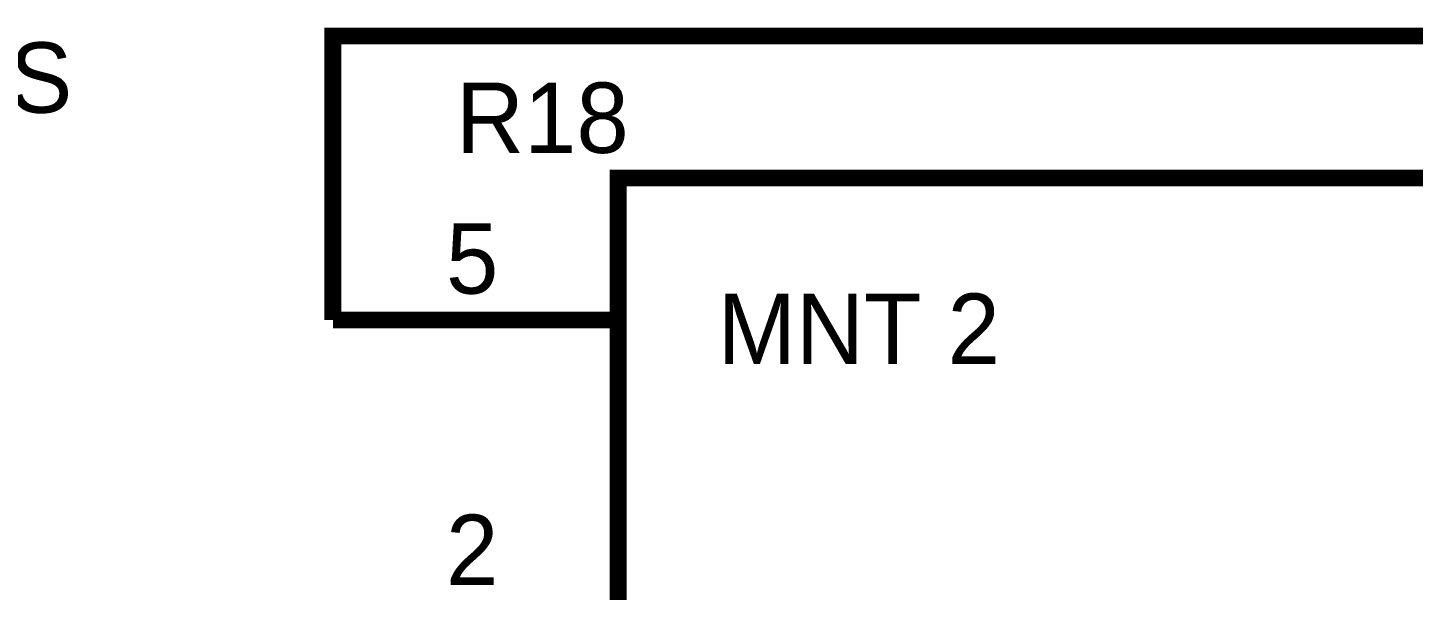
# Model space of a CAD drawing. Header units: inches. Extents: x 0 to 432, y 0 to 280.
# Drawn here: x 365.39 to 390.15, y 171.68 to 181.74 of the extents above; entities that cross this region are included whole.
import ezdxf

# ---------------------------------------------------------------- set-up
doc = ezdxf.new("R2010")
doc.units = ezdxf.units.IN
doc.layers.add('Sheet', color=255, linetype='Continuous')

msp = doc.modelspace()

# ---------------------------------------------------------------- linework, layer by layer
at = {"layer": 'Sheet'}
for points in [[(370.839, 176.512, 0.3, 0.3, 0), (370.839, 181.588, 0.3, 0.3, 0), (406.418, 181.588, 0.3, 0.3, 0), (406.418, 176.512, 0.3, 0.3, 0), (403.88, 176.512, 0.3, 0.3, 0)], [(375.938, 176.512, 0.3, 0.3, 0), (370.839, 176.512, 0.3, 0.3, 0)]]:
    msp.add_lwpolyline(points, format="xyseb", dxfattribs=at)
for points in [[(375.938, 179.05, 0.3, 0.3, 0), (398.782, 179.05, 0.3, 0.3, 0), (398.782, 161.284, 0.3, 0.3, 0), (375.938, 161.284, 0.3, 0.3, 0), (375.938, 179.05, 0.3, 0.3, 0)], [(375.938, 179.05, 0.0991, 0.0991, 0), (375.938, 161.284, 0.0991, 0.0991, 0), (398.782, 161.284, 0.0991, 0.0991, 0), (398.782, 179.05, 0.0991, 0.0991, 0), (375.938, 179.05, 0.0991, 0.0991, 0), (375.938, 179.05, 0.0991, 0.0991, 0)]]:
    msp.add_lwpolyline(points, format="xyseb", close=True, dxfattribs=at)

# ---------------------------------------------------------------- texts
for s, height, p in [('UUD1E470MCL1GS', 1.25775, (350.759, 180.217)), ('R18', 1.2577, (373.041, 179.499)), ('5', 1.258, (372.861, 176.983)), ('MNT 2', 1.2577, (377.713, 175.726)), ('2', 1.258, (372.861, 171.773))]:
    msp.add_text(s, height=height, dxfattribs=at).set_placement(p)

doc.saveas('drawing.dxf')
